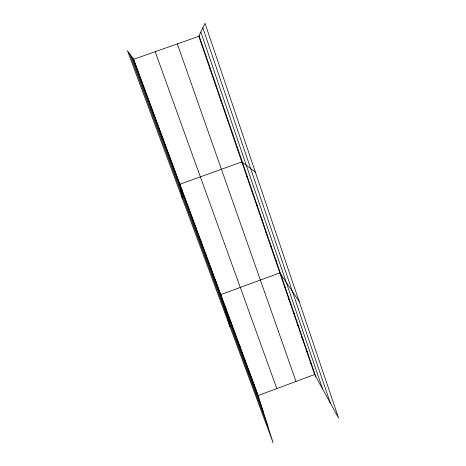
<?xml version="1.0" encoding="UTF-8"?>
<svg xmlns="http://www.w3.org/2000/svg" width="466" height="466" viewBox="0 0 466 466"><rect width="100%" height="100%" fill="white"/><g stroke="black" fill="none" stroke-linecap="round" stroke-linejoin="round"><path stroke-width="0.7" d="M163.03 139.13L163.059 138.816M198.801 36.331L204.999 23.3L338.59 418.049L314.602 374.495L198.801 36.331L133.614 59.316L127.41 50.608L273.076 442.7L258.158 395.57L133.614 59.316M204.411 52.716L204.778 52.221M209.95 68.892L210.364 68.554M215.426 84.876L215.886 84.69M258.158 395.57L314.602 374.495M220.832 100.662L221.338 100.621M226.173 116.255L226.726 116.36M231.451 131.662L232.051 131.913M236.664 146.889L237.305 147.273M255.368 172.135L241.813 161.929L179.882 184.239L182.352 198.499M246.753 176.358L247.481 177.004M251.64 190.623L252.409 191.392M256.469 204.725L257.273 205.617M261.245 218.671L262.09 219.678M265.964 232.458L266.849 233.583M270.635 246.089L271.55 247.33M275.249 259.574L276.204 260.925M299.131 301.444L279.816 272.907L220.756 294.588L230.064 326.928M284.33 286.089L285.355 287.656M288.798 299.131L289.852 300.803M293.213 312.034L294.302 313.804M297.588 324.796L298.706 326.666M301.91 337.419L303.057 339.388M306.185 349.914L307.362 351.97M310.42 362.268L311.626 364.418M129.577 53.642L267.95 426.512M133.305 58.873L258.921 397.999M131.563 56.438L263.162 411.379M155.178 51.714L276.821 388.603M177.342 43.897L296.015 381.438M200.846 32.032L322.653 389.11M199.116 35.678L315.837 376.738M202.838 27.843L330.353 403.09M253.655 383.419L254.389 385.755M249.106 371.14L249.805 373.382M244.51 358.721L245.174 360.876M239.862 346.174L240.491 348.23M235.161 333.487L235.755 335.444M230.414 320.66L230.967 322.524M225.608 307.694L226.126 309.453M215.845 281.33L216.282 282.874M210.877 267.927L211.273 269.365M205.861 254.372L206.211 255.694M200.782 240.66L201.091 241.871M195.644 226.796L195.912 227.891M190.454 212.776L190.67 213.748M185.2 198.586L185.369 199.436M174.342 169.28L174.418 169.869M168.739 154.141L168.762 154.595"/></g></svg>
